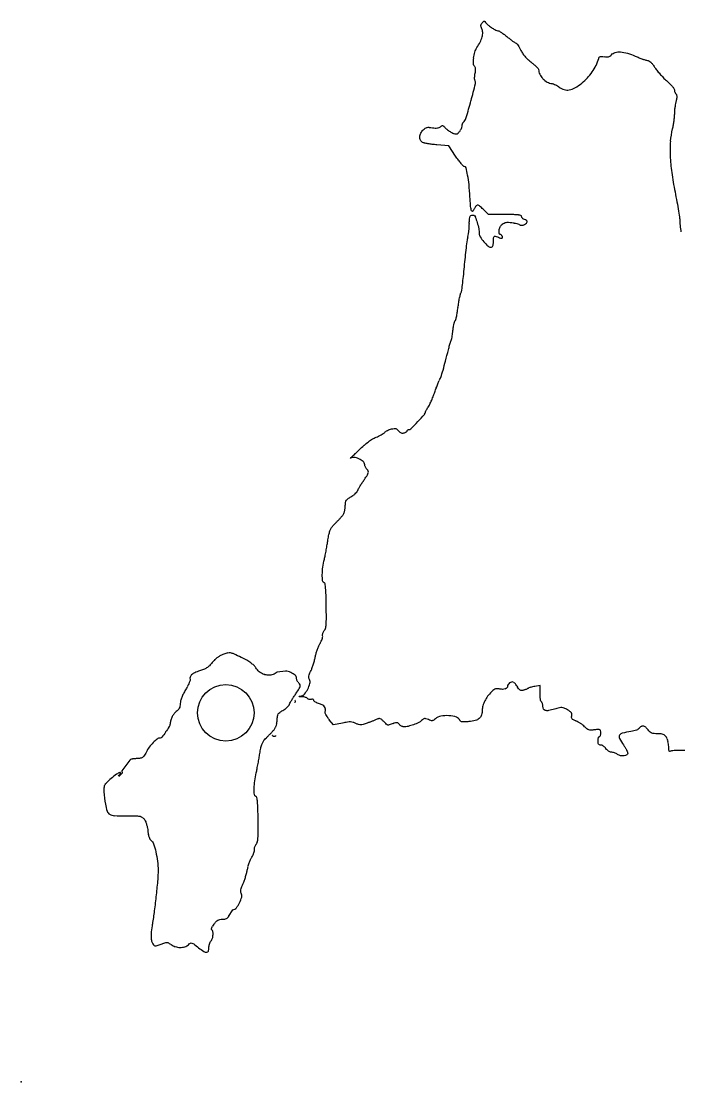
# Model space of a CAD drawing. Header units: centimetres. Extents: x 0 to 19.8, y 0 to 29.4.
# Drawn here: x 0 to 9.33, y 0 to 14.99 of the extents above; entities that cross this region are included whole.
import ezdxf

# ---------------------------------------------------------------- set-up
doc = ezdxf.new("R2010")
doc.units = ezdxf.units.CM
doc.header["$MEASUREMENT"] = 0
for name, color, linetype in [('all v2_aomori', 7, 'Continuous'), ('all v2_Sketch10', 7, 'Continuous'), ('all v2_Sketch11', 7, 'Continuous'), ('all v2_Sketch12', 7, 'Continuous'), ('all v2_Sketch3', 7, 'Continuous'), ('all v2_Sketch4', 7, 'Continuous'), ('all v2_Sketch5', 7, 'Continuous'), ('all v2_スケッチ5 (1)', 7, 'Continuous'), ('all v2_スケッチ7', 7, 'Continuous'), ('all v2_深浦町in青森県', 7, 'Continuous'), ('all v2_深浦町in青森県 (1)', 7, 'Continuous')]:
    doc.layers.add(name, color=color, linetype=linetype)

msp = doc.modelspace()

# ---------------------------------------------------------------- linework, layer by layer
at = {"layer": 'all v2_aomori'}
msp.add_point((0, 0), dxfattribs=at)
at = {"layer": 'all v2_Sketch10'}
msp.add_point((0, 0), dxfattribs=at)
at = {"layer": 'all v2_Sketch11'}
msp.add_point((0, 0), dxfattribs=at)
at = {"layer": 'all v2_Sketch12'}
msp.add_circle((2.894, 5.216), 0.4, dxfattribs=at)
msp.add_point((0, 0), dxfattribs=at)
at = {"layer": 'all v2_Sketch3'}
msp.add_point((0, 0), dxfattribs=at)
at = {"layer": 'all v2_Sketch4'}
msp.add_point((0, 0), dxfattribs=at)
at = {"layer": 'all v2_Sketch5'}
msp.add_point((0, 0), dxfattribs=at)
at = {"layer": 'all v2_スケッチ5 (1)'}
msp.add_point((0, 0), dxfattribs=at)
at = {"layer": 'all v2_スケッチ7'}
msp.add_point((0, 0), dxfattribs=at)
at = {"layer": 'all v2_深浦町in青森県'}
for p, q in [((6.048, 13.23), (5.882, 13.245)), ((6.146, 13.085), (6.048, 13.23)), ((6.612, 12.26), (6.535, 12.335)), ((6.846, 12.26), (6.612, 12.26)), ((7.34, 5.604), (7.265, 5.59)), ((7.34, 5.493), (7.34, 5.604)), ((4.419, 5.045), (4.359, 5.117)), ((4.544, 5.071), (4.419, 5.045))]:
    msp.add_line(p, q, dxfattribs=at)
at = {"layer": 'all v2_深浦町in青森県', "extrusion": (0, 0, -1)}
for centre, radius, start, end in [((-6.548, 14.979), 0.0142, 46.4316, 94.3584), ((-6.548, 14.933), 0.0435, 2.3249, 26.5169), ((-6.563, 14.933), 0.0591, 342.3721, 2.3249), ((-6.744, 14.99), 0.248, 335.5045, 342.3722), ((-6.597, 14.909), 0.0982, 26.5168, 39.6902), ((-6.682, 14.838), 0.209, 39.6902, 46.4317), ((-6.548, 14.976), 0.0176, 94.3583, 135.4774), ((-6.316, 14.748), 0.342, 135.4775, 140.2289), ((-6.744, 14.83), 0.0298, 90, 120.9644), ((-6.292, 14.075), 0.91, 120.9644, 123.5804), ((-6.315, 14.11), 0.868, 123.5803, 126.9082), ((-6.053, 13.762), 1.304, 126.9082, 129.3619), ((-6.879, 14.422), 0.481, 5.8924, 16.1422), ((-6.637, 14.492), 0.229, 16.1422, 34.0286), ((-7.005, 14.67), 0.00976, 89.9999, 144.2036), ((-6.462, 14.279), 0.679, 144.2036, 146.8093), ((-6.551, 14.338), 0.572, 146.8093, 150.6145), ((-6.182, 14.13), 0.995, 150.6145, 153.1269), ((-8.43, 14.447), 0.108, 42.1447, 75.3357), ((-8.465, 14.315), 0.245, 75.3358, 93.3488), ((-8.455, 14.146), 0.414, 93.3489, 106.908), ((-6.85, 14.425), 0.451, 355.7997, 5.8924), ((-6.802, 13.825), 0.718, 125.6945, 129.5346), ((-8.227, 14.45), 0.0599, 16.6931, 36.0539), ((-8.199, 14.47), 0.0258, 36.0539, 72.3265), ((-8.207, 14.445), 0.0517, 72.3265, 95.4176), ((-8.175, 14.109), 0.389, 95.4177, 100.6252), ((-8.309, 13.666), 0.916, 106.9079, 114.3906), ((-8.86, 14.398), 0.0419, 90, 120.6476), ((-8.813, 14.319), 0.134, 120.6476, 133.5592), ((-8.744, 14.247), 0.234, 133.5592, 143.2543), ((-6.467, 14.397), 0.0681, 315, 355.7997), ((-6.715, 14.192), 0.3, 6.9547, 12.7096), ((-6.956, 14.012), 0.475, 129.5346, 134.7634), ((-6.992, 14.048), 0.424, 134.7634, 139.5078), ((-7.298, 14.309), 0.0223, 139.5079, 180), ((-8.449, 14.026), 0.602, 143.2543, 148.0367), ((-6.645, 14.195), 0.231, 354.5257, 0.8413), ((-6.692, 14.194), 0.277, 0.8413, 6.9547), ((-6.456, 14.177), 0.0409, 331.7967, 354.5256), ((-7.5, 14.018), 0.0937, 96.2644, 109.7066), ((-7.435, 13.837), 0.286, 109.7065, 115.5604), ((-7.422, 13.809), 0.317, 115.5604, 121.2556), ((-8.556, 13.495), 0.873, 131.048, 134.8438), ((-8.745, 13.686), 0.605, 134.8439, 139.8425), ((-7.46, 13.871), 0.244, 121.2556, 128.1885), ((-8.796, 13.728), 0.539, 139.8425, 144.4207), ((-9.208, 14.023), 0.0324, 144.4207, 179.9999), ((-9.236, 13.938), 0.0379, 134.9999, 163.1084), ((-9.2, 13.928), 0.0749, 163.1085, 180), ((-8.523, 14.039), 0.763, 190.6983, 194.1335), ((-9.11, 13.928), 0.165, 180, 190.6983), ((-8.805, 13.678), 0.434, 180.2078, 185.6861), ((-6.04, 13.371), 0.17, 50.3098, 57.8904), ((-5.962, 13.497), 0.0213, 57.8903, 92.8425), ((-5.962, 13.5), 0.018, 92.8425, 132.0861), ((-5.899, 13.431), 0.111, 132.0862, 142.2756), ((-6.27, 13.53), 0.0305, 0.0001, 19.5766), ((-6.33, 13.509), 0.0932, 19.5767, 28.0782), ((-6.342, 13.502), 0.108, 28.0782, 36.1707), ((-6.331, 13.511), 0.0935, 36.1708, 45.1712), ((-8.257, 13.7), 0.981, 190.4549, 193.5748), ((-7.828, 13.779), 1.417, 188.0861, 190.4549), ((-7.93, 13.765), 1.314, 185.6861, 188.0861), ((-5.744, 13.354), 0.104, 335.9449, 2.7609), ((-5.777, 13.353), 0.137, 2.761, 25.6789), ((-5.792, 13.346), 0.153, 25.6789, 46.7882), ((-5.833, 13.302), 0.213, 46.7881, 56.4688), ((-5.759, 13.413), 0.0798, 56.4688, 76.5988), ((-5.765, 13.39), 0.104, 76.5988, 93.6417), ((-5.741, 13.012), 0.482, 93.6416, 99.085), ((-5.71, 13.339), 0.0658, 298.155, 335.9448), ((-5.722, 13.363), 0.0928, 282.2308, 298.1549), ((-5.981, 14.554), 1.312, 279.9312, 282.2308), ((-5.995, 14.638), 1.397, 277.3601, 279.9312), ((-6.043, 15.011), 1.773, 275.21, 277.3602), ((-7.419, 13.948), 1.538, 323.3461, 325.8851), ((-6.923, 13.578), 0.919, 319.6126, 323.3461), ((-7.026, 13.665), 1.054, 316.9556, 319.6126), ((-6.269, 12.959), 0.0193, 270, 316.9555), ((-10.318, 12.723), 3.975, 355.2204, 356.9507), ((-0.488, 10.838), 8.933, 168.7573, 169.6706), ((-6.868, 12.435), 0.513, 347.3959, 355.2204), ((-6.391, 12.328), 0.024, 296.8504, 347.3959), ((-6.384, 12.315), 0.00956, 199.8085, 296.8505), ((-2.638, 11.23), 6.748, 169.6706, 170.7977), ((-2.565, 11.218), 6.821, 170.7977, 171.7334), ((-7.17, 12.13), 0.831, 0.2698, 4.9979), ((-6.433, 12.194), 0.0911, 4.9979, 29.0157), ((-6.378, 12.225), 0.0282, 29.0158, 80.5993), ((-6.383, 12.196), 0.0574, 80.5993, 110.9936), ((-6.391, 12.216), 0.0359, 110.9936, 160.0531), ((-5.074, 11.738), 1.436, 160.0529, 163.495), ((-5.477, 11.858), 1.016, 163.495, 168.5437), ((-6.877, 12.054), 0.0972, 62.1353, 79.2286), ((-6.886, 12.009), 0.142, 79.2285, 92.7502), ((-6.866, 11.599), 0.553, 92.7501, 97.6836), ((-6.861, 11.562), 0.591, 97.6836, 101.2442), ((-7.105, 12.231), 0.0253, 331.9634, 0.0001), ((-7.13, 12.245), 0.0536, 315.9492, 331.9633), ((-7.139, 12.253), 0.0661, 301.5191, 315.9491), ((-7.141, 12.256), 0.0694, 287.6088, 301.5192), ((-8.974, 12.15), 0.345, 171.7335, 179.9352), ((-6.141, 11.992), 0.339, 168.5437, 180), ((-6.884, 12.013), 0.124, 351.434, 10.864), ((-6.778, 11.998), 0.0176, 270, 351.4341), ((-6.957, 11.999), 0.2, 10.864, 25.883), ((-6.873, 12.04), 0.106, 25.8831, 49.9508), ((-6.903, 12.005), 0.153, 49.9509, 62.1354), ((-6.878, 11.646), 0.504, 101.2441, 105.2515), ((-6.895, 11.708), 0.44, 105.2515, 109.1408), ((-7.023, 12.077), 0.0497, 109.1407, 128.494), ((-15.99, 10.647), 9.759, 6.7317, 7.3805), ((-6.845, 11.832), 0.537, 7.3805, 12.7415), ((-7.22, 11.882), 0.54, 359.9999, 3.9729), ((-6.771, 11.913), 0.0897, 3.9729, 18.9662), ((-6.707, 11.935), 0.0226, 18.9662, 53.8153), ((-6.701, 11.944), 0.0117, 53.8155, 110.5967), ((-16.012, 10.644), 9.781, 5.9619, 6.7317), ((-18.924, 10.34), 12.709, 5.3293, 5.9618), ((-8.292, 10.658), 2.132, 11.4557, 12.9197), ((-6.251, 11.126), 0.0387, 12.9197, 38.9228), ((-8.829, 10.587), 2.674, 7.6969, 9.2647), ((-7.878, 10.742), 1.711, 9.2646, 11.4557), ((-7.226, 10.493), 1.126, 7.2372, 9.7034), ((-6.7, 10.583), 0.592, 9.7034, 13.6906), ((-6.821, 10.554), 0.717, 13.6906, 16.3327), ((-6.14, 10.753), 0.00666, 16.3327, 90), ((-7.999, 9.864), 2.014, 13.9587, 14.9229), ((-7.953, 9.876), 1.967, 14.923, 15.9045), ((-7.752, 9.934), 1.758, 15.9046, 16.8591), ((-6.307, 10.371), 0.248, 16.8592, 20.9048), ((-8.595, 8.784), 2.909, 21.9018, 22.9015), ((-5.982, 9.888), 0.0738, 22.9016, 37.0257), ((-9.306, 8.529), 3.665, 19.4559, 20.5021), ((-8.201, 8.942), 2.486, 20.5022, 21.9018), ((-5.744, 9.466), 0.0248, 2.0633, 24.8503), ((-6.038, 9.33), 0.348, 24.8502, 28.1573), ((-6.066, 9.315), 0.38, 28.1573, 31.7953), ((-6.165, 9.254), 0.497, 31.7953, 34.7713), ((-5.206, 9.122), 0.0866, 41.3985, 56.1535), ((-5.294, 8.991), 0.245, 56.1535, 62.9429), ((-5.306, 8.967), 0.271, 62.9428, 69.5284), ((-5.284, 9.028), 0.206, 69.5284, 77.6124), ((-5.309, 8.915), 0.322, 77.6124, 84.128), ((-5.282, 9.171), 0.0654, 84.1279, 105.3726), ((-5.287, 9.186), 0.0491, 105.3727, 130.9186), ((-5.229, 9.119), 0.138, 130.9187, 142.7594), ((-5.473, 9.202), 0.0133, 360, 30.4298), ((-5.479, 9.199), 0.0194, 30.43, 53.3845), ((-5.482, 9.195), 0.0248, 53.3845, 73.3752), ((-5.484, 9.188), 0.0318, 73.3754, 90), ((-6.038, 7.63), 1.812, 46.0317, 49.0274), ((-5.544, 8.198), 1.059, 49.0273, 53.5071), ((-5.371, 8.432), 0.768, 53.507, 58.6854), ((-5.114, 8.855), 0.273, 58.6853, 69.8935), ((-9.617, 3.846), 7.02, 45.3352, 45.8163), ((-19.091, -5.903), 20.614, 45.8163, 46.0317), ((-6.566, 6.932), 2.68, 44.5725, 45.3352), ((-4.657, 8.813), 0.000404, 229.3521, 44.5714), ((-4.906, 8.724), 0.0461, 341.7041, 0), ((-4.999, 8.755), 0.144, 333.8554, 341.7042), ((-5.018, 8.764), 0.165, 326.3436, 333.8554), ((-4.997, 8.75), 0.14, 317.8553, 326.3435), ((-6.308, 7.508), 1.768, 29.7687, 31.2824), ((-6.498, 7.393), 1.99, 31.2825, 32.8121), ((-6.438, 7.432), 1.918, 32.8121, 34.3845), ((-4.867, 7.89), 0.43, 55.2118, 61.8336), ((-5.033, 8.237), 0.299, 24.1382, 29.7686), ((-5.324, 8.085), 0.742, 3.6292, 8.1346), ((-4.675, 8.178), 0.0857, 8.1346, 30.188), ((-4.662, 8.185), 0.0713, 30.188, 55.2118), ((-4.59, 7.71), 0.236, 19.3442, 30.0338), ((-4.529, 7.745), 0.165, 30.0337, 44.0201), ((-5.706, 7.461), 1.381, 8.3042, 11.4521), ((-4.747, 7.655), 0.402, 11.452, 19.3443), ((-5.368, 7.13), 1.11, 7.5741, 13.4589), ((-5.143, 7.16), 0.883, 0.5859, 7.5741), ((-5.049, 7.161), 0.789, 354.2298, 0.586), ((-4.297, 7.085), 0.0331, 290.9936, 354.2298), ((-4.312, 6.317), 0.0488, 347.9302, 7.4665), ((-4.367, 6.31), 0.104, 7.4665, 18.572), ((-4.377, 6.306), 0.114, 18.5719, 29.2418), ((-4.354, 6.319), 0.0887, 29.2418, 42.1447), ((-4.904, 5.861), 0.757, 19.5557, 23.4597), ((-4.466, 6.051), 0.28, 23.4597, 31.6657), ((-4.69, 5.917), 0.536, 10.4735, 15.7085), ((-4.952, 5.844), 0.809, 15.7084, 19.5558), ((-4.163, 5.719), 0.0931, 353.6747, 9.9709), ((-4.133, 5.715), 0.063, 331.845, 353.6747), ((-4.246, 5.704), 0.178, 9.9709, 21.1546), ((-4.737, 5.514), 0.704, 21.1546, 25.1761), ((-6.816, 5.836), 0.288, 271.6565, 281.31), ((-6.811, 5.668), 0.12, 253.0812, 271.6565), ((-6.829, 5.609), 0.0588, 224.9353, 253.0812), ((-6.849, 5.59), 0.0315, 180, 224.9353), ((-7.262, 5.717), 0.275, 323.1076, 330.2851), ((-7.089, 5.587), 0.058, 300.3268, 323.1076), ((-7.041, 5.799), 0.272, 244.2082, 248.1273), ((-7.132, 5.611), 0.0626, 232.5449, 244.2083), ((-3.932, 5.448), 0.0013, 308.9519, 80.242), ((-3.937, 5.454), 0.00912, 273.1132, 308.9517), ((-4.258, 3.552), 1.925, 80.242, 81.1024), ((-4.21, 10.478), 5.041, 272.6884, 273.1133), ((-4.07, 5.43), 0.0218, 299.1001, 328.2826), ((-4.083, 5.453), 0.0485, 283.06, 299.1001), ((-4.085, 5.465), 0.0613, 268.7616, 283.0601), ((-4.085, 5.471), 0.0667, 255.345, 268.7616), ((-7.079, 5.572), 0.0399, 271.4293, 300.3267), ((-7.081, 5.626), 0.0942, 256.2105, 271.4293), ((-7.038, 5.799), 0.273, 251.9803, 256.2106), ((-7.027, 5.834), 0.309, 248.1273, 251.9804), ((-7.988, 5.493), 0.648, 356.1559, 0), ((-7.756, 5.478), 0.416, 350.7943, 356.1559), ((-7.712, 5.471), 0.371, 345.9634, 350.7943), ((-3.829, 5.384), 0.0474, 198.6364, 211.7175), ((-3.863, 5.385), 0.0132, 135.0001, 166.7471), ((-3.836, 5.382), 0.0401, 183.8085, 198.6363), ((-3.846, 5.381), 0.0304, 166.747, 183.8085), ((-4.155, 5.391), 0.0148, 311.0207, 0.0001), ((-4.235, 5.483), 0.137, 301.4512, 311.0207), ((-4.264, 5.532), 0.193, 292.8302, 301.4512), ((-4.307, 5.633), 0.303, 286.6786, 292.8302), ((-7.369, 5.385), 0.0176, 301.7175, 345.9634), ((-7.467, 5.308), 0.0868, 333.1898, 360), ((-7.423, 5.286), 0.0376, 283.1798, 333.1897), ((-7.439, 5.356), 0.11, 258.4578, 283.1797), ((-7.249, 6.289), 1.062, 253.7904, 258.4578), ((-4.335, 5.217), 0.0329, 336.491, 5.1355), ((-4.581, 5.324), 0.301, 330.8681, 336.4908), ((-4.632, 5.353), 0.36, 325.2194, 330.868), ((-4.711, 5.408), 0.456, 320.4887, 325.2195), ((-3.949, 7.712), 2.806, 248.5575, 249.4501), ((-4.06, 7.431), 2.504, 247.6655, 248.5575), ((-4.821, 5.579), 0.501, 244.7264, 247.6655), ((-5.572, 5.191), 0.125, 222.3169, 244.6995), ((-5.905, 5.469), 0.378, 286.9017, 292.5), ((-5.812, 5.162), 0.0574, 264.3964, 286.9016), ((-5.813, 5.149), 0.0439, 237.5316, 264.3965), ((-5.743, 5.258), 0.174, 227.8553, 237.5316), ((-6.232, 5.117), 0.0252, 298.3535, 339.0064), ((-6.257, 5.783), 0.695, 256.101, 263.6324), ((-6.388, 5.255), 0.151, 232.7032, 256.101), ((-6.425, 5.207), 0.0904, 200.376, 232.7032), ((-6.352, 5.234), 0.168, 180, 200.376), ((-7.863, 5.154), 0.0764, 356.2088, 14.0893), ((-7.816, 5.151), 0.0299, 320.1593, 356.2088), ((-7.837, 5.168), 0.0572, 296.6241, 320.1593), ((-8.011, 5.514), 0.444, 291.4235, 296.6242), ((-4.878, 5.369), 0.335, 288.1185, 295.3853), ((-4.802, 5.136), 0.0896, 268.7287, 288.1185), ((-4.801, 5.176), 0.13, 253.617, 268.7287), ((-4.535, 6.081), 1.073, 250.421, 253.617), ((-4.054, 7.434), 2.509, 249.4501, 250.4209), ((-6.141, 6.031), 1.38, 314.8811, 317.1766), ((-5.192, 5.079), 0.0358, 282.9539, 314.8811), ((-5.193, 5.081), 0.0384, 252.7547, 282.954), ((-4.7, 6.671), 1.703, 250.7813, 252.7548), ((-5.41, 5.095), 0.0732, 309.7517, 323.8251), ((-5.43, 5.119), 0.105, 298.9926, 309.7517), ((-5.428, 5.115), 0.0993, 287.9925, 298.9924), ((-5.413, 5.07), 0.0527, 270.3239, 287.9925), ((-5.414, 5.271), 0.253, 256.4067, 270.3239), ((-5.29, 5.784), 0.781, 250.4007, 256.4066), ((-5.285, 5.798), 0.796, 244.6995, 250.4006), ((-6.248, 5.147), 0.0596, 276.995, 298.3536), ((-6.263, 5.271), 0.184, 266.1234, 276.995), ((-6.184, 6.444), 1.36, 263.6324, 266.1235), ((-8.196, 5.235), 0.312, 308.4169, 316.227), ((-8.053, 5.055), 0.0821, 287.3307, 308.4168), ((-8.059, 5.071), 0.0994, 268.7356, 287.3307), ((-8.048, 5.533), 0.561, 263.5691, 268.7356), ((-8.567, 5.362), 0.415, 255.9888, 261.9627), ((-8.612, 5.185), 0.232, 246.7578, 255.9889), ((-8.639, 5.12), 0.162, 235.7169, 246.7577), ((-8.691, 5.044), 0.0699, 215.0085, 235.7169), ((-8.956, 5.016), 0.094, 307.7039, 324.7475), ((-3.577, 4.912), 0.0292, 311.8921, 328.2825), ((-3.587, 4.923), 0.0437, 299.7841, 311.8921), ((-3.586, 4.922), 0.0429, 287.5808, 299.7843), ((-3.581, 4.906), 0.0264, 270.0001, 287.5807), ((-3.581, 4.901), 0.0211, 250.0411, 270), ((-3.582, 4.899), 0.019, 228.4719, 250.0411), ((-3.583, 4.898), 0.0171, 205.5967, 228.472), ((-3.585, 4.897), 0.0147, 179.9999, 205.5966), ((-8.342, 4.82), 0.182, 0, 7.2458), ((-8.403, 4.82), 0.243, 352.9493, 360), ((-8.263, 4.83), 0.102, 7.2458, 18.435), ((-8.222, 4.844), 0.0596, 18.4349, 32.7882), ((-8.18, 4.871), 0.00914, 32.7884, 90), ((-8.949, 5.006), 0.0815, 288.7361, 307.7038), ((-8.966, 5.059), 0.137, 274.906, 288.736), ((-9.002, 5.474), 0.554, 269.9999, 274.906), ((-8.203, 4.795), 0.041, 326.6158, 352.9493), ((-8.188, 4.786), 0.0237, 289.0765, 326.6159), ((-8.2, 4.819), 0.0587, 270, 289.0766), ((-8.37, 4.774), 0.117, 314.5119, 326.7661), ((-8.38, 4.785), 0.132, 303.3369, 314.5119), ((-8.371, 4.771), 0.115, 291.4687, 303.3369), ((-8.348, 4.712), 0.0521, 270, 291.4687), ((-7.842, 4.302), 0.82, 145.8781, 148.8365), ((-8.018, 4.409), 0.614, 148.8365, 152.5121), ((-8.058, 4.43), 0.569, 152.5121, 155.81), ((-8.543, 4.647), 0.0371, 155.8101, 180), ((-9.817, 4.74), 0.657, 356.6217, 0.0001), ((-9.235, 4.705), 0.0737, 339.7404, 356.6217), ((-9.178, 4.684), 0.0133, 289.8385, 339.7404), ((-9.178, 4.684), 0.0128, 238.2825, 289.8384), ((-9.383, 6.221), 1.539, 269.8781, 272.2615), ((-8.502, 4.721), 0.113, 281.6669, 305.0084), ((-8.508, 4.753), 0.146, 262.3458, 281.6668), ((-8.515, 4.705), 0.0974, 238.1747, 262.3457), ((-8.55, 4.647), 0.0298, 180, 238.1747)]:
    msp.add_arc(centre, radius, start, end, dxfattribs=at)
at = {"layer": 'all v2_深浦町in青森県'}
for centre, radius, start, end in [((6.404, 14.835), 0.125, 359.7581, 24.4954), ((6.782, 15.136), 0.265, 219.7711, 230.7111), ((6.961, 15.354), 0.546, 230.7111, 237.0713), ((6.962, 15.357), 0.549, 237.0713, 242.9675), ((6.744, 14.929), 0.0695, 242.9675, 270.0001), ((5.854, 15.021), 0.716, 325.9715, 333.2694), ((6.159, 14.867), 0.374, 333.2694, 345.133), ((6.278, 14.836), 0.251, 345.133, 359.7581), ((8.3, 16.5), 2.238, 230.6381, 232.0515), ((7.739, 15.782), 1.327, 232.0515, 234.1418), ((8.157, 16.361), 2.041, 234.1418, 235.2816), ((7.005, 14.697), 0.0168, 235.2816, 270), ((7.456, 14.775), 0.433, 206.873, 214.2568), ((7.489, 14.797), 0.472, 214.2568, 221.1756), ((7.505, 14.811), 0.493, 221.1756, 227.9417), ((7.533, 14.843), 0.535, 227.9417, 234.3054), ((7.534, 14.658), 0.664, 334.2186, 343.3069), ((8.296, 14.752), 0.264, 259.3747, 266.9341), ((8.286, 14.569), 0.0813, 266.934, 285.1272), ((8.29, 14.554), 0.0661, 285.1272, 305.8192), ((8.249, 14.611), 0.136, 305.8191, 317.8553), ((9.258, 15.761), 1.384, 245.6094, 248.0249), ((9.157, 15.51), 1.114, 248.0248, 250.8674), ((9.128, 15.426), 1.025, 250.8674, 253.4667), ((8.86, 14.522), 0.0819, 253.4668, 270), ((6.402, 14.332), 0.0244, 11.6228, 45), ((6.128, 14.324), 0.302, 347.2904, 353.1454), ((6.303, 14.311), 0.125, 1.699, 11.6229), ((6.246, 14.31), 0.182, 353.1454, 1.6991), ((7.464, 14.309), 0.144, 179.9999, 206.6767), ((7.567, 14.361), 0.259, 206.6767, 223.8704), ((7.47, 14.69), 0.735, 317.254, 325.7043), ((7.479, 14.684), 0.724, 325.7043, 334.2186), ((9.355, 14.591), 0.465, 211.9633, 218.4848), ((9.97, 15.08), 1.251, 218.4848, 221.6024), ((10.027, 15.132), 1.328, 221.6024, 224.682), ((-11.31, 18.593), 18.294, 345.0343, 345.8209), ((6.363, 14.127), 0.0645, 345.821, 28.2033), ((7.575, 14.369), 0.271, 223.8704, 240.6929), ((7.53, 14.288), 0.178, 240.6929, 263.7356), ((7.414, 14.766), 0.829, 300.4156, 308.6196), ((7.486, 14.676), 0.714, 308.6196, 317.2539), ((9.693, 14.801), 0.859, 224.6819, 228.9521), ((7.745, 14.234), 0.218, 231.8114, 252.7105), ((7.727, 14.173), 0.154, 252.7104, 279.7842), ((7.712, 14.258), 0.24, 279.7842, 300.4155), ((9.308, 14.023), 0.0681, 180, 192.6885), ((9.349, 14.032), 0.11, 192.6884, 201.5614), ((9.346, 14.031), 0.107, 201.5613, 210.5242), ((9.303, 14.005), 0.0564, 210.5242, 225), ((-6.894, 17.412), 13.722, 344.0064, 345.0343), ((10.319, 13.623), 1.082, 169.9802, 172.5627), ((9.826, 13.711), 0.581, 165.8666, 169.9802), ((9.728, 13.674), 0.488, 175.1547, 179.7922), ((10.301, 13.626), 1.064, 172.5628, 175.1547), ((5.891, 13.552), 0.065, 289.85, 309.6902), ((6.136, 13.614), 0.188, 217.7243, 231.9845), ((6.132, 13.53), 0.108, 338.4897, 0), ((6.177, 13.666), 0.125, 314.8288, 344.0064), ((5.882, 13.897), 0.415, 260.915, 266.3456), ((5.867, 13.658), 0.175, 266.3456, 276.7061), ((5.874, 13.597), 0.113, 276.7061, 289.85), ((6.298, 13.822), 0.452, 231.9845, 239.407), ((6.293, 13.813), 0.442, 239.407, 246.6548), ((6.154, 13.49), 0.09, 246.6549, 270.2504), ((6.154, 13.438), 0.0376, 270.2503, 314.5071), ((6.028, 13.566), 0.218, 314.507, 326.5706), ((6.01, 13.578), 0.239, 326.5706, 338.4897), ((10.214, 13.228), 1.033, 166.4252, 176.1963), ((11.023, 13.174), 1.843, 176.1963, 182.5297), ((11.712, 13.204), 2.533, 182.5296, 187.9124), ((6.269, 12.915), 0.0252, 14.6977, 90.0001), ((4.918, 12.56), 1.422, 10.5051, 14.6977), ((4.728, 12.525), 1.615, 5.6125, 10.505), ((13.968, 13.518), 4.811, 187.9124, 191.2426), ((2.517, 12.308), 3.837, 3.0493, 5.6126), ((6.471, 12.284), 0.0823, 151.7562, 160.1916), ((6.74, 12.14), 0.388, 149.0872, 151.7562), ((6.783, 12.114), 0.438, 146.4382, 149.0872), ((6.744, 12.14), 0.391, 143.552, 146.4382), ((6.508, 12.314), 0.0981, 127.807, 143.552), ((6.459, 12.378), 0.0171, 70.53, 127.807), ((6.444, 12.336), 0.0615, 47.5227, 70.53), ((4.95, 10.704), 2.274, 45.8199, 47.5226), ((6.846, 5.276), 6.984, 88.9859, 90), ((6.958, 11.636), 0.623, 83.0237, 88.9859), ((7.014, 12.087), 0.168, 70.6011, 83.0237), ((7.064, 12.231), 0.0156, 360, 70.6011), ((7.084, 12.077), 0.119, 56.825, 72.3912), ((7.138, 12.159), 0.0201, 358.9638, 56.8251), ((7.132, 12.159), 0.0257, 309.9249, 358.9638), ((9.792, 12.151), 0.473, 180.0648, 185.7114), ((5.105, 12.161), 1.235, 351.9406, 354.2287), ((5.041, 12.168), 1.3, 354.2287, 356.4945), ((5.532, 12.138), 0.808, 356.4945, 359.7301), ((7.076, 12.144), 0.0354, 231.5059, 254.8222), ((7.08, 12.158), 0.0499, 254.8221, 272.8418), ((7.079, 12.176), 0.0679, 272.8418, 288.0546), ((7.063, 12.223), 0.117, 288.0546, 298.155), ((7.035, 12.276), 0.178, 298.155, 309.9249), ((14.813, 12.653), 5.518, 185.7114, 186.6442), ((5.859, 12.054), 0.473, 347.2585, 351.9405), ((6.569, 11.992), 0.0891, 180, 212.4835), ((7.035, 12.289), 0.641, 212.4835, 220.0573), ((7.054, 12.305), 0.667, 220.0573, 227.2593), ((6.033, 11.882), 0.647, 356.1326, 360), ((7.456, 13.953), 2.134, 249.4033, 251.1879), ((6.803, 12.037), 0.111, 251.1879, 266.5508), ((6.778, 11.966), 0.0143, 57.4046, 90), ((6.761, 11.939), 0.0456, 43.6576, 57.4045), ((6.75, 11.929), 0.0609, 31.6011, 43.6576), ((6.797, 11.938), 0.011, 266.5508, 336.3769), ((6.74, 11.923), 0.0723, 20.9936, 31.6011), ((6.789, 11.941), 0.0202, 336.377, 20.9936), ((6.642, 11.859), 0.0587, 227.2593, 270), ((6.642, 11.847), 0.0468, 270, 294.3902), ((6.651, 11.826), 0.0237, 294.3902, 334.9903), ((6.615, 11.843), 0.064, 334.9903, 356.1325), ((-2.404, 12.33), 8.712, 353.7758, 354.6708), ((-3.829, 12.609), 10.161, 351.8481, 352.4167), ((1.3, 11.926), 4.986, 352.4167, 353.7758), ((6.193, 11.173), 0.0356, 321.0772, 351.8481), ((3.939, 11.289), 2.268, 346.651, 347.9241), ((4.904, 11.083), 1.282, 347.9241, 350.6412), ((3.729, 11.276), 2.473, 350.6411, 352.3031), ((6.14, 10.767), 0.00673, 270, 346.651), ((5.824, 10.591), 0.281, 339.8094, 341.0323), ((6.051, 10.514), 0.0417, 341.0323, 351.6181), ((-2.525, 11.777), 8.71, 351.6182, 351.8595), ((1.572, 11.191), 4.571, 351.8595, 352.3985), ((-1.544, 11.607), 7.715, 352.3985, 352.7627), ((-6.663, 13.508), 13.093, 345.3161, 346.0413), ((3.035, 11.621), 3.254, 339.095, 339.3251), ((3.351, 11.502), 2.916, 339.3252, 339.575), ((3.589, 11.413), 2.663, 339.5749, 339.8093), ((-0.493, 11.92), 6.723, 343.0407, 343.9418), ((0.62, 11.6), 5.565, 343.9418, 345.3162), ((5.854, 9.985), 0.0876, 322.9743, 343.0408), ((4.032, 10.392), 1.929, 338.4781, 340.5441), ((4.304, 10.277), 1.633, 334.2502, 336.3364), ((4.116, 10.359), 1.839, 336.3364, 338.478), ((5.67, 9.469), 0.049, 317.6181, 357.9368), ((5.573, 9.665), 0.224, 325.2287, 334.2502), ((0.681, 14.037), 6.814, 315.1543, 316.3412), ((1.053, 13.682), 6.3, 316.3413, 317.6181), ((4.875, 9.532), 0.444, 299.4159, 304.046), ((5.07, 9.242), 0.0948, 304.046, 318.6015), ((5.438, 9.278), 0.125, 217.2405, 228.7825), ((5.395, 9.23), 0.0602, 228.7824, 248.6945), ((5.393, 9.224), 0.0539, 248.6944, 269.961), ((5.393, 9.257), 0.0872, 269.9609, 284.8049), ((5.381, 9.3), 0.132, 284.8049, 292.707), ((5.398, 9.261), 0.0893, 292.7069, 303.3014), ((5.414, 9.237), 0.0604, 303.3014, 315.7713), ((5.449, 9.202), 0.0109, 315.7711, 0), ((5.484, 9.26), 0.0403, 270, 315.1542), ((4.855, 9.561), 0.479, 290.1066, 294.8775), ((4.841, 9.591), 0.512, 294.8775, 299.4159), ((4.697, 8.766), 0.0611, 82.6611, 130.6469), ((4.671, 8.567), 0.263, 66.3821, 82.6611), ((4.673, 8.569), 0.259, 50.0085, 66.382), ((4.802, 8.724), 0.0575, 0, 50.0084), ((2.735, 9.966), 2.569, 325.6156, 327.3569), ((4.824, 8.594), 0.0937, 24.0899, 42.1446), ((4.807, 8.638), 0.107, 327.3569, 344.7758), ((4.879, 8.618), 0.033, 344.7758, 24.0899), ((4.545, 8.491), 0.252, 298.1665, 306.2288), ((4.507, 8.544), 0.317, 306.2287, 313.0126), ((4.53, 8.519), 0.282, 313.0126, 320.0353), ((4.674, 8.398), 0.0949, 320.0353, 335.8617), ((4.096, 8.163), 0.489, 350.2707, 356.3708), ((-42.631, 53.337), 65.43, 316.0715, 316.10473), ((4.28, 8.201), 0.33, 316.1046, 324.1445), ((4.414, 8.104), 0.165, 324.1445, 337.6563), ((4.396, 8.111), 0.185, 337.6564, 350.2707), ((-24.885, 36.17), 40.739, 315.9799, 316.026), ((-70.372, 80.057), 103.946, 316.02601, 316.04893), ((-73.939, 83.495), 108.9, 316.04884, 316.07153), ((1.599, 8.06), 2.77, 350.3081, 351.6958), ((-0.087, 8.345), 4.48, 348.4237, 349.3693), ((-0.273, 8.38), 4.669, 349.3694, 350.3081), ((2.556, 7.804), 1.782, 346.5412, 348.4236), ((4.278, 7.035), 0.0208, 9.3252, 69.0065), ((3.43, 6.896), 0.881, 5.2947, 9.3252), ((2.796, 6.837), 1.517, 1.7269, 5.2947), ((-5.457, 6.588), 9.774, 0.826, 1.7269), ((-8.407, 6.546), 12.724, 0.0484, 0.826), ((3.942, 6.494), 0.373, 346.9647, 355.5408), ((3.158, 6.555), 1.159, 355.5409, 0.0483), ((4.22, 6.297), 0.0458, 348.3107, 12.0697), ((4.235, 6.426), 0.0717, 317.8553, 346.9647), ((3.961, 6.362), 0.313, 328.3343, 334.6501), ((3.982, 6.352), 0.29, 334.65, 341.3323), ((4.03, 6.336), 0.239, 341.3323, 348.3108), ((3.488, 6.14), 0.686, 345.3335, 349.5266), ((3.626, 6.036), 0.524, 334.8239, 339.8809), ((2.998, 6.266), 1.192, 339.8809, 342.6149), ((2.967, 6.276), 1.224, 342.6149, 345.3336), ((3.725, 5.718), 0.369, 320.1375, 333.2631), ((3.726, 5.717), 0.368, 333.2631, 346.3928), ((4.009, 5.649), 0.0773, 346.3928, 28.155), ((6.74, 5.461), 0.0985, 114.6043, 132.8608), ((6.726, 5.491), 0.0648, 90.6739, 114.6042), ((6.728, 5.393), 0.164, 78.69, 90.6738), ((6.927, 5.59), 0.0474, 147.196, 180), ((6.96, 5.569), 0.086, 126.1935, 147.196), ((6.958, 5.571), 0.083, 104.7876, 126.1936), ((6.947, 5.611), 0.0415, 68.8397, 104.7877), ((6.948, 5.612), 0.0408, 47.5606, 68.8397), ((6.828, 5.481), 0.218, 41.4108, 47.5608), ((6.796, 5.453), 0.26, 35.4537, 41.4109), ((6.786, 5.445), 0.274, 29.7148, 35.4537), ((7.199, 5.523), 0.0475, 110.4984, 127.4551), ((7.334, 5.162), 0.434, 107.1613, 110.4984), ((7.351, 5.107), 0.491, 103.6888, 107.1614), ((7.37, 5.03), 0.57, 100.585, 103.6888), ((3.948, 5.532), 0.0788, 278.8977, 320.1375), ((3.964, 5.233), 0.21, 80.3486, 87.3116), ((3.97, 5.271), 0.172, 72.2441, 80.3486), ((3.982, 5.307), 0.134, 63.5275, 72.2441), ((4.031, 5.406), 0.0232, 31.7174, 63.5275), ((4.12, 5.339), 0.0692, 92.0021, 104.655), ((4.118, 5.379), 0.0297, 68.2055, 92.0021), ((4.123, 5.39), 0.0172, 35.198, 68.2054), ((4.124, 5.391), 0.0158, 360, 35.1979), ((6.946, 5.189), 0.434, 145.7648, 155.8399), ((7.073, 5.102), 0.588, 137.7427, 145.7648), ((7.072, 5.103), 0.586, 132.8609, 137.7426), ((4.12, 5.009), 0.348, 64.8283, 73.3214), ((4.242, 5.269), 0.0603, 33.7985, 64.8282), ((4.242, 5.269), 0.0613, 3.1022, 33.7984), ((3.94, 5.252), 0.363, 354.8645, 3.1022), ((6.808, 5.234), 0.288, 166.7773, 180), ((6.888, 5.215), 0.371, 155.8399, 166.7774), ((7.349, 5.352), 0.0217, 28.2638, 58.2826), ((7.287, 5.319), 0.0911, 17.9307, 28.2638), ((7.263, 5.311), 0.117, 8.5151, 17.9306), ((7.246, 5.308), 0.134, 0, 8.5151), ((7.995, 3.722), 1.612, 103.6593, 106.2095), ((7.643, 5.171), 0.12, 86.6473, 103.6592), ((7.645, 5.206), 0.0849, 64.9121, 86.6473), ((7.447, 4.784), 0.552, 59.4587, 64.9123), ((7.482, 4.843), 0.483, 54.3269, 59.4588), ((5.084, 5.02), 0.116, 101.9635, 115.2737), ((5.068, 5.097), 0.0377, 71.1454, 101.9636), ((5.061, 5.077), 0.0592, 48.2445, 71.1454), ((4.823, 4.809), 0.417, 42.8233, 48.2446), ((5.793, 4.991), 0.173, 128.0567, 137.683), ((5.709, 5.098), 0.0367, 97.6129, 128.0567), ((5.71, 5.085), 0.0496, 72.7842, 97.6128), ((5.605, 4.745), 0.406, 67.5, 72.7842), ((5.966, 5.012), 0.159, 100.4917, 132.1447), ((6.023, 4.706), 0.47, 86.4194, 100.4917), ((6.025, 4.746), 0.43, 71.9141, 86.4194), ((6.134, 5.08), 0.0788, 20.9937, 71.9141), ((7.716, 5.168), 0.0821, 35.2875, 54.327), ((7.748, 5.192), 0.0422, 6.2817, 35.2875), ((7.723, 5.189), 0.0677, 345.9107, 6.2817), ((7.754, 4.86), 0.258, 60.9942, 68.5765), ((4.875, 3.487), 1.618, 99.2277, 101.7876), ((4.654, 4.849), 0.238, 88.6998, 99.2277), ((4.656, 4.949), 0.138, 73.769, 88.6998), ((4.62, 4.827), 0.265, 64.6148, 73.769), ((5.421, 4.602), 0.488, 104.6986, 109.2186), ((5.312, 5.018), 0.0581, 83.0493, 104.6986), ((5.315, 5.044), 0.032, 50.9656, 83.0492), ((5.278, 4.999), 0.0905, 36.175, 50.9656), ((7.641, 4.656), 0.492, 56.3124, 60.9942), ((7.643, 4.658), 0.489, 51.624, 56.3124), ((7.794, 4.849), 0.245, 43.773, 51.624), ((8.263, 3.632), 1.352, 94.0599, 96.4309), ((8.17, 4.94), 0.0408, 64.3594, 94.0598), ((8.18, 4.96), 0.0177, 10.0112, 64.3594), ((8.022, 4.933), 0.178, 0, 10.0112), ((8.852, 3.348), 1.619, 98.0373, 102.4385), ((8.798, 4.969), 0.0606, 112.2903, 144.9915), ((8.793, 4.983), 0.0459, 72.0194, 112.2903), ((8.779, 4.94), 0.0908, 45.6943, 72.0195), ((8.622, 4.78), 0.315, 35.2525, 45.6944), ((8.18, 4.89), 0.00962, 270.0001, 322.791), ((8.15, 4.912), 0.0467, 322.791, 339.1821), ((8.119, 4.924), 0.0805, 339.1822, 351.7087), ((8.06, 4.933), 0.14, 351.7087, 359.9999), ((8.505, 4.877), 0.0469, 150.9396, 208.0553), ((8.516, 4.872), 0.0588, 102.4384, 150.9396), ((9.374, 5.34), 1.031, 208.0552, 214.1219), ((9.002, 4.31), 0.61, 85.269, 90), ((9.043, 4.807), 0.111, 68.5683, 85.269), ((9.058, 4.845), 0.0701, 46.1973, 68.5682), ((9.006, 4.791), 0.145, 33.2338, 46.1972), ((9.027, 4.805), 0.121, 20.0671, 33.2338), ((8.832, 4.733), 0.328, 13.8326, 20.0671), ((8.802, 4.726), 0.358, 7.7523, 13.8327), ((8.2, 4.716), 0.0444, 66.749, 90), ((8.172, 4.651), 0.115, 55.3338, 66.7491), ((8.16, 4.634), 0.135, 44.6696, 55.3338), ((8.169, 4.642), 0.123, 33.2339, 44.6695), ((8.348, 4.572), 0.0877, 76.9248, 90), ((8.319, 4.448), 0.215, 70.2399, 76.9249), ((8.314, 4.433), 0.231, 63.6973, 70.2398), ((8.901, 4.74), 0.259, 360, 7.7524), ((9.206, 4.638), 0.0406, 97.8305, 121.7175), ((9.282, 4.089), 0.595, 94.4684, 97.8305), ((9.286, 4.037), 0.647, 90.7505, 94.4684), ((9.288, 3.827), 0.857, 87.7385, 90.7505), ((8.346, 4.499), 0.158, 54.9916, 63.6973)]:
    msp.add_arc(centre, radius, start, end, dxfattribs=at)
msp.add_point((0, 0), dxfattribs=at)
at = {"layer": 'all v2_深浦町in青森県 (1)'}
for p, q in [((3.741, 5.806), (3.62, 5.789)), ((2.935, 2.338), (2.996, 2.433))]:
    msp.add_line(p, q, dxfattribs=at)
for centre, radius, start, end in [((2.996, 5.706), 0.365, 126.2746, 134.3138), ((2.973, 5.737), 0.327, 117.7561, 126.2746), ((2.964, 5.755), 0.307, 108.8157, 117.7561), ((3.037, 5.541), 0.533, 102.2375, 108.8158), ((2.945, 5.965), 0.0991, 79.3596, 102.2376), ((2.926, 5.865), 0.201, 65.5661, 79.3595), ((1.009, 1.646), 4.835, 64.1921, 65.566), ((2.433, 4.589), 1.566, 61.0355, 64.1921), ((3.09, 5.61), 0.5, 134.3139, 140.6679), ((2.908, 5.448), 0.584, 54.4486, 61.0355), ((3.032, 5.621), 0.371, 46.0246, 54.4485), ((3.142, 5.735), 0.213, 33.2455, 46.0245), ((2.437, 5.704), 0.0506, 160.1064, 199.8819), ((2.465, 5.694), 0.0806, 132.0217, 160.1065), ((2.526, 5.627), 0.171, 114.0095, 132.0217), ((2.67, 5.303), 0.526, 106.2096, 114.0095), ((3.707, 5.546), 0.263, 66.3821, 82.6611), ((3.709, 5.549), 0.259, 50.0085, 66.382), ((3.838, 5.703), 0.0575, 0, 50.0084), ((1.77, 6.945), 2.569, 325.6156, 327.3569), ((3.86, 5.573), 0.0937, 24.0899, 42.1446), ((3.843, 5.617), 0.107, 327.3569, 344.7758), ((3.915, 5.597), 0.033, 344.7758, 24.0899), ((2.704, 5.267), 0.464, 159.0247, 165.2253), ((2.833, 5.218), 0.602, 153.4877, 159.0246), ((3.057, 5.106), 0.852, 149.2179, 153.4877), ((2.419, 5.343), 0.169, 165.2253, 178.3763), ((3.581, 5.47), 0.252, 298.1665, 306.2288), ((3.542, 5.523), 0.317, 306.2287, 313.0126), ((3.566, 5.498), 0.282, 313.0126, 320.0353), ((3.71, 5.377), 0.0949, 320.0353, 335.8617), ((2.466, 5.016), 0.362, 164.3324, 173.1493), ((2.393, 5.036), 0.286, 153.815, 164.3324), ((2.352, 5.057), 0.24, 142.3211, 153.8151), ((2.286, 5.108), 0.156, 126.4767, 142.3212), ((3.132, 5.142), 0.489, 350.2707, 356.3708), ((-43.595, 50.316), 65.43, 316.0715, 316.10473), ((3.316, 5.18), 0.33, 316.1046, 324.1445), ((3.45, 5.083), 0.165, 324.1445, 337.6563), ((3.432, 5.091), 0.185, 337.6564, 350.2707), ((2.23, 4.43), 0.516, 126.404, 134.9511), ((1.967, 4.787), 0.0723, 90, 126.404), ((-25.849, 33.149), 40.739, 315.9799, 316.026), ((-71.337, 77.036), 103.946, 316.02601, 316.04893), ((-74.903, 80.474), 108.9, 316.04884, 316.07153), ((2.092, 4.523), 0.35, 143.7048, 156.1379), ((2.26, 4.4), 0.558, 134.9511, 143.7048), ((3.034, 3.355), 1.915, 141.5063, 144.2999), ((1.567, 4.522), 0.0404, 96.7175, 141.5064), ((1.692, 3.453), 1.116, 96.0991, 96.7174), ((2.013, 0.454), 4.133, 95.8658, 96.0993), ((2.055, 0.048), 4.541, 95.6345, 95.8657), ((1.951, 1.097), 3.487, 95.3526, 95.6345), ((-1.237, 5.359), 4.669, 349.3694, 350.3081), ((0.634, 5.039), 2.77, 350.3081, 351.6958), ((1.504, 4.141), 0.257, 115.1006, 126.8291), ((1.352, 4.376), 0.0525, 321.8945, 350.3558), ((1.398, 4.369), 0.00621, 350.3557, 115.1006), ((1.439, 4.386), 0.0161, 146.5714, 225), ((3.412, 3.083), 2.381, 144.2998, 146.5714), ((1.592, 4.783), 1.782, 346.5412, 348.4236), ((-1.052, 5.324), 4.48, 348.4237, 349.3693), ((1.279, 4.143), 0.11, 136.0959, 167.2113), ((1.797, 3.645), 0.829, 129.0673, 136.0959), ((2.82, 2.384), 2.453, 126.8291, 129.0673), ((1.372, 4.122), 0.205, 167.2113, 187.0456), ((6.35, 4.738), 5.222, 187.0456, 188.9443), ((1.867, 4.032), 0.683, 188.9443, 197.5763), ((3.314, 4.014), 0.0208, 9.3252, 69.0065), ((2.466, 3.875), 0.881, 5.2947, 9.3252), ((1.832, 3.816), 1.517, 1.7269, 5.2947), ((1.289, 3.849), 0.0772, 197.5763, 240.4588), ((1.323, 3.909), 0.147, 240.4588, 267.4448), ((1.486, 7.553), 3.794, 267.4449, 270), ((-6.421, 3.567), 9.774, 0.826, 1.7269), ((-9.371, 3.525), 12.724, 0.0484, 0.826), ((2.415, 3.595), 0.625, 184.7477, 189.3473), ((2.013, 3.529), 0.217, 189.3473, 199.4567), ((1.928, 3.499), 0.127, 199.4567, 213.0414), ((2.194, 3.534), 1.159, 355.5409, 0.0483), ((1.877, 3.466), 0.067, 213.0415, 234.9915), ((3.271, 3.405), 0.0717, 317.8553, 346.9647), ((2.977, 3.473), 0.373, 346.9647, 355.5408), ((2.997, 3.341), 0.313, 328.3343, 334.6501), ((3.018, 3.332), 0.29, 334.65, 341.3323), ((3.066, 3.315), 0.239, 341.3323, 348.3108), ((3.255, 3.276), 0.0458, 348.3107, 12.0697), ((2.034, 3.245), 1.192, 339.8809, 342.6149), ((2.003, 3.255), 1.224, 342.6149, 345.3336), ((2.523, 3.119), 0.686, 345.3335, 349.5266), ((2.662, 3.015), 0.524, 334.8239, 339.8809), ((2.762, 2.697), 0.368, 333.2631, 346.3928), ((3.045, 2.628), 0.0773, 346.3928, 28.155), ((2.984, 2.511), 0.0788, 278.8977, 320.1375), ((2.761, 2.697), 0.369, 320.1375, 333.2631), ((2.848, 2.509), 0.21, 270, 278.5265), ((2.864, 2.396), 0.0961, 278.5265, 293.8039), ((2.875, 2.372), 0.0693, 293.8039, 312.225), ((2.879, 2.368), 0.0637, 312.225, 331.845), ((2.373, 2.059), 0.536, 173.4285, 181.5542), ((4.077, 1.863), 2.252, 170.6317, 173.4285), ((2.677, 2.119), 0.0349, 9.9011, 58.2826), ((2.522, 2.092), 0.192, 356.1986, 9.9011), ((2.1, 2.052), 0.263, 181.5542, 193.6523), ((1.956, 2.017), 0.114, 193.6523, 216.1749), ((2.586, 2.066), 0.125, 322.8976, 343.1581), ((2.49, 2.095), 0.225, 343.1581, 356.1985), ((1.973, 2.029), 0.135, 216.1749, 228.2008), ((1.9, 1.948), 0.0266, 228.2008, 268.2188), ((1.901, 1.987), 0.0655, 268.2187, 289.3933), ((1.379, 3.471), 1.639, 289.3932, 291.4455), ((2.233, 2.092), 0.19, 233.5233, 253.4402), ((2.25, 2.149), 0.249, 253.4402, 269.6984), ((2.249, 2.128), 0.228, 269.6983, 286.6776), ((2.279, 2.03), 0.126, 286.6775, 313.2118), ((3.204, 2.787), 1.13, 232.0743, 236.6692), ((2.625, 1.906), 0.0745, 236.6693, 270.0974), ((2.625, 1.856), 0.0245, 270.0975, 341.3675), ((2.504, 1.896), 0.152, 341.3675, 360)]:
    msp.add_arc(centre, radius, start, end, dxfattribs=at)
at = {"layer": 'all v2_深浦町in青森県 (1)', "extrusion": (0, 0, -1)}
for centre, radius, start, end in [((-2.483, 6.062), 0.254, 236.3971, 247.5531), ((-2.481, 6.065), 0.257, 225.3411, 236.397), ((-2.253, 6.296), 0.582, 219.3321, 225.3411), ((-3.525, 5.987), 0.246, 309.494, 326.7545), ((-2.369, 6.338), 0.552, 247.5532, 253.7905), ((-3.512, 5.971), 0.226, 291.1019, 309.494), ((-3.505, 5.951), 0.204, 271.6792, 291.1019), ((-3.503, 5.914), 0.167, 249.1187, 271.6792), ((-3.476, 5.987), 0.245, 234.0352, 249.1188), ((-3.942, 5.703), 0.0461, 341.7041, 0), ((-1.331, 6.134), 1.157, 208.0305, 210.7822), ((-1.712, 5.932), 0.726, 204.128, 208.0306), ((-1.673, 5.949), 0.768, 201.1191, 204.1281), ((-2.37, 5.68), 0.0205, 160.1181, 201.1191), ((-4.034, 5.734), 0.144, 333.8554, 341.7042), ((-4.053, 5.743), 0.165, 326.3436, 333.8554), ((-4.033, 5.729), 0.14, 317.8553, 326.3435), ((-5.344, 4.487), 1.768, 29.7687, 31.2824), ((-5.534, 4.372), 1.99, 31.2825, 32.8121), ((-5.474, 4.411), 1.918, 32.8121, 34.3845), ((-2.072, 5.396), 0.202, 223.4947, 233.5233), ((-2.146, 5.327), 0.101, 206.673, 223.4946), ((-2.141, 5.329), 0.107, 190.4082, 206.673), ((-2.006, 5.354), 0.244, 181.6237, 190.4081), ((-3.903, 4.869), 0.43, 55.2118, 61.8336), ((-4.069, 5.216), 0.299, 24.1382, 29.7686), ((-4.36, 5.064), 0.742, 3.6292, 8.1346), ((-3.71, 5.157), 0.0857, 8.1346, 30.188), ((-3.698, 5.164), 0.0713, 30.188, 55.2118), ((-0.7, 5.888), 1.641, 211.9098, 215.0623), ((-2.012, 5.07), 0.0954, 186.8507, 211.9098), ((-1.967, 4.887), 0.028, 217.2539, 270), ((-0.067, 6.332), 2.415, 215.0622, 217.254), ((-3.626, 4.689), 0.236, 19.3442, 30.0338), ((-3.565, 4.725), 0.165, 30.0337, 44.0201), ((-1.469, 4.799), 0.332, 203.8621, 210.3819), ((-4.742, 4.44), 1.381, 8.3042, 11.4521), ((-3.783, 4.634), 0.402, 11.452, 19.3443), ((-0.724, 14.199), 9.672, 264.5415, 264.6474), ((-0.041, 21.343), 16.849, 264.4715, 264.5414), ((-0.096, 20.777), 16.281, 264.4013, 264.4716), ((-1.026, 11.282), 6.74, 264.2654, 264.4013), ((-1.697, 4.604), 0.0281, 228.4557, 264.2653), ((-1.604, 4.709), 0.169, 218.9296, 228.4556), ((-1.555, 4.748), 0.231, 210.3819, 218.9297), ((-1.309, 4.455), 0.15, 225.3073, 231.8725), ((-1.36, 4.403), 0.077, 214.4858, 225.3073), ((-1.389, 4.383), 0.042, 200.0902, 214.4857), ((-1.423, 4.371), 0.00539, 134.9999, 200.0903), ((-4.404, 4.11), 1.11, 7.5741, 13.4589), ((-1.377, 4.32), 0.00172, 311.6665, 37.7444), ((-4.982, 1.53), 4.561, 37.7445, 38.1054), ((-1.377, 4.321), 0.00194, 232.2181, 311.6663), ((1.582, 8.138), 4.833, 231.8725, 232.2183), ((-4.179, 4.139), 0.883, 0.5859, 7.5741), ((-4.085, 4.14), 0.789, 354.2298, 0.586), ((-3.333, 4.064), 0.0331, 290.9936, 354.2298), ((-1.486, -6.543), 10.302, 90, 90.8204), ((-1.63, 3.479), 0.28, 90.8204, 101.8862), ((-1.672, 3.682), 0.0714, 101.8861, 130.5286), ((-1.62, 3.62), 0.153, 130.5285, 146.7525), ((-1.625, 3.624), 0.146, 146.7525, 159.32), ((-1.302, 3.502), 0.491, 159.32, 164.4071), ((-1.246, 3.487), 0.549, 164.407, 169.3671), ((-1.357, 3.507), 0.437, 169.3671, 175.2524), ((-1.787, 3.337), 0.0906, 125.0085, 161.7889), ((-0.686, 2.975), 1.25, 161.7889, 167.1938), ((-3.348, 3.296), 0.0488, 347.9302, 7.4665), ((-3.402, 3.289), 0.104, 7.4665, 18.572), ((-3.412, 3.285), 0.114, 18.5719, 29.2418), ((-3.39, 3.298), 0.0887, 29.2418, 42.1447), ((-0.649, 2.966), 1.287, 167.1939, 173.2457), ((-3.502, 3.03), 0.28, 23.4597, 31.6657), ((-0.787, 2.983), 1.149, 173.2457, 179.8384), ((-3.726, 2.896), 0.536, 10.4735, 15.7085), ((-3.988, 2.823), 0.809, 15.7084, 19.5558), ((-3.94, 2.84), 0.757, 19.5557, 23.4597), ((9.468, 3.842), 11.441, 184.918, 186.0053), ((-0.525, 2.982), 1.411, 179.8384, 184.9181), ((-3.198, 2.698), 0.0931, 353.6747, 9.9709), ((-3.282, 2.683), 0.178, 9.9709, 21.1546), ((-3.773, 2.493), 0.704, 21.1546, 25.1761), ((8.958, 3.788), 10.927, 186.0052, 187.2121), ((-3.169, 2.694), 0.063, 331.845, 353.6747), ((3.105, 3.048), 5.028, 187.212, 189.3683), ((-3.046, 1.988), 0.4, 37.3341, 43.8245), ((-2.842, 2.184), 0.117, 43.8245, 60.0547), ((-2.83, 2.205), 0.0922, 60.0546, 78.8441), ((-2.848, 2.114), 0.185, 78.8442, 90), ((-2.766, 2.149), 0.0752, 7.0936, 21.7415), ((-2.701, 2.158), 0.00983, 301.7175, 7.0934), ((-2.838, 2.121), 0.153, 21.7415, 32.0833), ((-3.029, 2.001), 0.378, 32.0833, 37.3341), ((-2.41, 0.847), 1.18, 68.5545, 71.4015), ((-2.058, 1.893), 0.0761, 71.4014, 92.4414), ((-2.059, 1.918), 0.0518, 92.4413, 120.0851), ((-1.895, 1.636), 0.377, 120.0851, 126.4767), ((-2.475, 1.821), 0.161, 46.7882, 59.331), ((-2.407, 1.936), 0.0271, 59.3309, 106.0803), ((-2.391, 1.88), 0.0849, 106.0803, 126.5438), ((-2.866, 1.884), 0.211, 17.3792, 24.5855), ((-2.766, 1.93), 0.101, 24.5855, 37.1025), ((-0.307, -0.931), 3.584, 126.5438, 127.9257), ((-2.79, 1.896), 0.134, 0, 10.2578), ((-2.873, 1.881), 0.218, 10.2578, 17.3792)]:
    msp.add_arc(centre, radius, start, end, dxfattribs=at)
at = {"layer": 'all v2_深浦町in青森県 (1)'}
msp.add_point((0, 0), dxfattribs=at)

doc.saveas('drawing.dxf')
